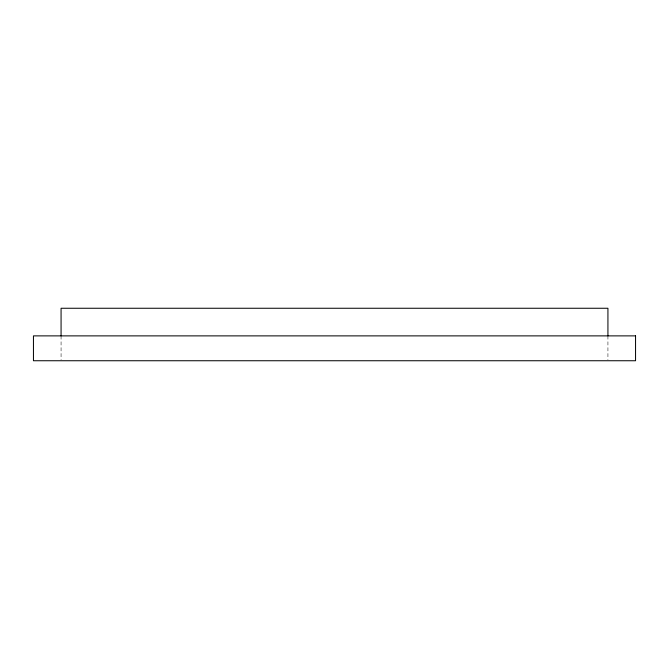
<?xml version="1.0" encoding="UTF-8"?>
<svg xmlns="http://www.w3.org/2000/svg" width="669" height="669" viewBox="0 0 669 669"><rect width="100%" height="100%" fill="white"/><g stroke="black" fill="none" stroke-linecap="round" stroke-linejoin="round"><path stroke-width="0.5" stroke-dasharray="3.35 2.51" d="M607.929 335.88L607.929 359.705M61.071 335.88L61.071 359.705"/><path stroke-width="1" d="M607.929 335.88L607.929 308.258L61.071 308.258L61.071 335.88M635.55 335.88L33.45 335.88L33.45 360.742L635.55 360.742L635.55 335.88"/></g></svg>
